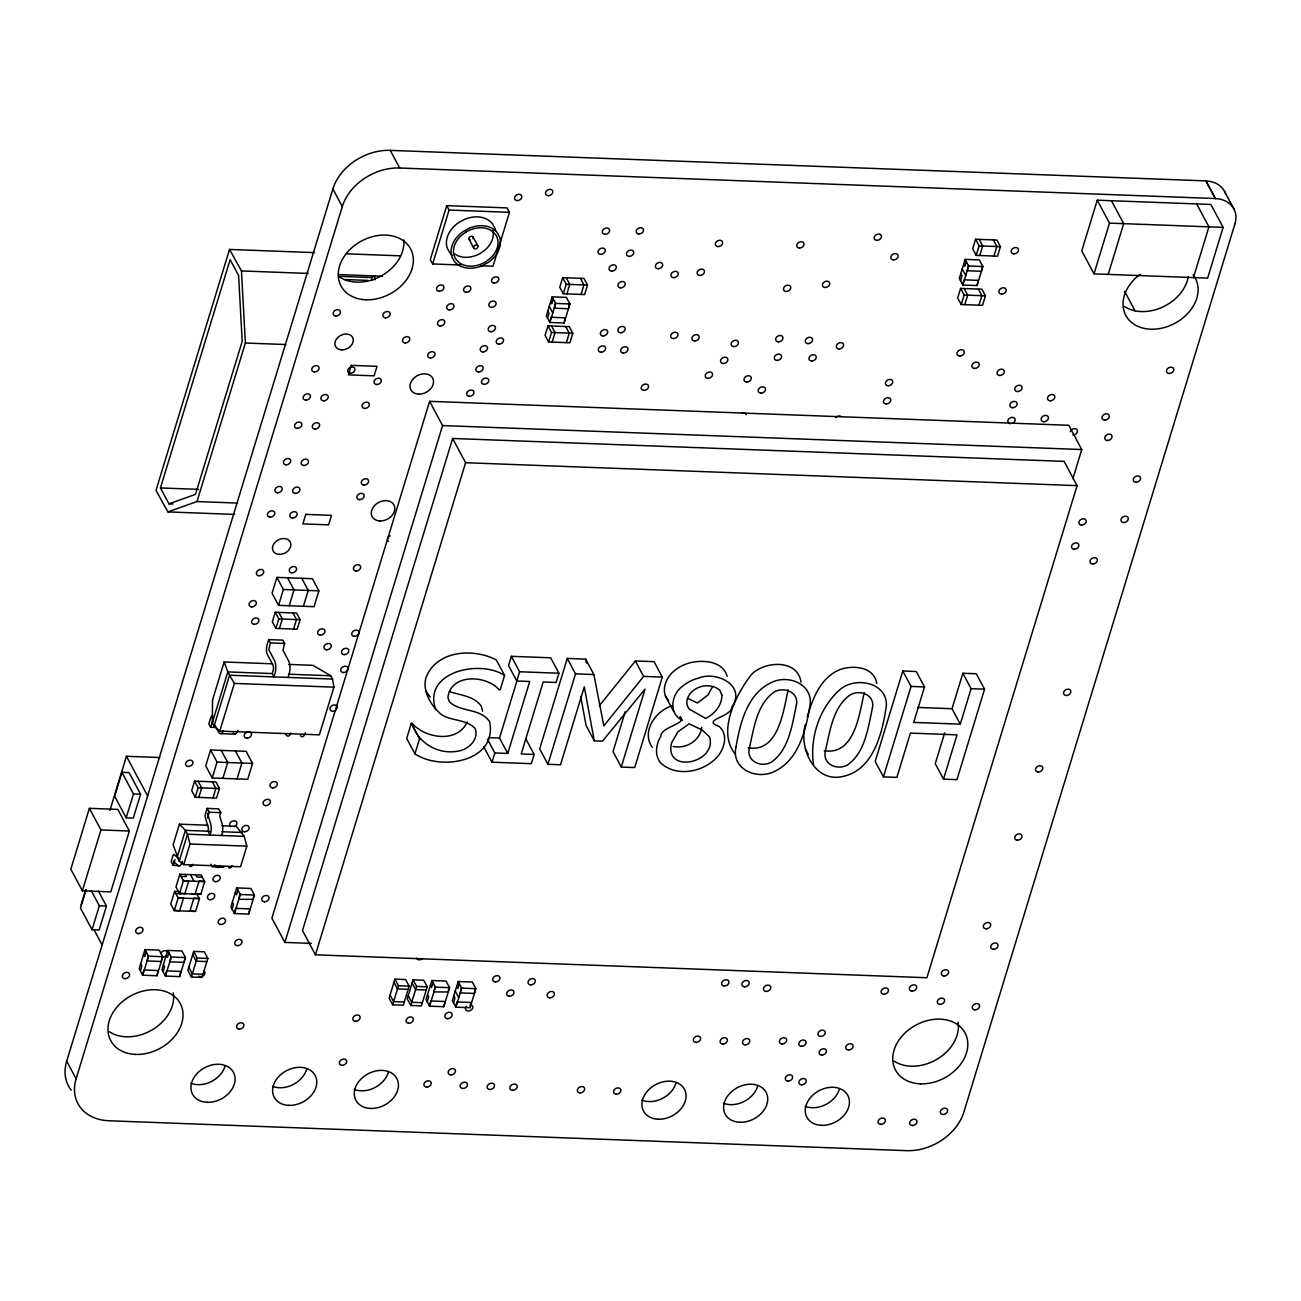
<?xml version="1.0" encoding="UTF-8"?>
<svg xmlns="http://www.w3.org/2000/svg" width="1301" height="1301" viewBox="0 0 1301 1301"><rect width="100%" height="100%" fill="white"/><g stroke="black" fill="none" stroke-linecap="round" stroke-linejoin="round"><path stroke-width="1.5" d="M288.708 664.404L312.923 665.315L330.779 675.772L332.552 679.089L333.918 687.156L319.363 734.854L219.788 731.113L214.096 725.958L212.323 722.657L212.535 700.036L224.146 661.981L272.56 663.803M788.13 689.709C783.446 710.59 778.649 752.921 748.221 747.815M864.189 692.555C859.506 713.452 854.708 755.767 824.265 750.661M805.368 724.446C798.538 747.62 814.345 782.942 842.495 776.534C872.109 770.664 881.509 736.122 885.656 710.346C891.64 684.521 858.774 675.528 841.389 688.424C820.037 706.004 809.417 737.391 813.548 764.419M701.776 727.243C700.28 740.627 685.887 749.213 673.137 746.465M807.319 717.014C812.556 698.588 820.671 677.431 839.812 669.657C852.822 664.844 874.191 666.616 876.728 683.383M314.549 252.622L229.529 249.434L155.99 490.412L167.927 511.911L234.7 514.415M160.446 487.94L230.114 259.647L238.62 275.552L242.181 341.382L195.475 494.38L168.951 503.845L160.446 487.94L198.581 489.355M89.395 808.328L70.823 869.198L82.37 890.811L110.78 891.884L129.352 831.014L117.806 809.401L89.395 808.328L100.941 829.94L82.37 890.811M167.927 511.911L196.988 501.552L245.369 343.025L241.466 270.933L229.529 249.434M80.955 905.301L85.687 889.819M109.902 810.474L126.441 756.288L159.795 757.54M86.11 889.705L80.499 908.098L92.046 929.711L99.152 929.971L106.438 906.065L98.453 891.104M121.936 772.322L114.634 796.228L126.181 817.841L133.287 818.118L140.589 794.212L129.043 772.583L121.936 772.322L133.483 793.935L126.181 817.841M92.046 929.711L99.348 905.805L91.346 890.843M71.213 1090.14A49.08 37.436 -28.1 0 1 66.693 1061.161L332.893 188.905M1235.007 223.642L963.878 1112.079A49.08 37.436 -28.1 0 1 906.488 1150.653L108.926 1120.763A49.08 37.436 -28.1 0 1 76.108 1078.805L342.293 206.599A49.08 37.436 -28.1 0 1 399.667 168.008L1215.362 198.533L1205.946 180.888L390.251 150.379A49.08 37.436 -28.1 0 0 332.877 188.954L342.293 206.599M207.835 825.224L179.424 824.167L173.131 844.772L179.229 861.181L183.717 864.612L240.539 866.742L246.832 846.138L244.263 836.348L236.229 826.298L222.032 825.761M215.917 727.454L210.599 727.259L212.73 721.372M194.597 781.137L191.702 790.65L195.231 797.269L216.535 798.066L219.446 788.552L215.917 781.95L194.597 781.137L198.142 787.755L195.231 797.269M212.323 722.657L227.805 671.918L224.146 661.981M144.996 949.584L139.191 968.595L142.72 975.213L156.933 975.75L162.739 956.723L159.21 950.104L144.996 949.584L148.525 956.186L142.72 975.213M214.096 725.958L229.578 675.219L227.805 671.918L272.202 673.576L273.958 676.894L275.227 672.633A9.676 3.805 -87.9 0 0 274.771 661.054L268.722 649.524L270.445 642.922L268.689 639.604L282.886 640.141L284.659 643.442L282.951 650.158L288.968 661.591A9.676 3.805 -87.9 0 1 289.424 673.17L288.171 677.414M140.378 970.806L141.825 966.058L140.638 963.846M146.184 951.779L144.72 956.544L143.549 954.332M179.001 865.588L173.228 865.36L174.984 859.603M177.164 857.31L185.392 830.363L179.424 824.167M210.583 749.994L205.737 765.85L212.209 777.965L247.727 779.299L252.557 763.443L246.084 751.327L210.583 749.994L217.056 762.126L212.209 777.965M142.492 974.774L143.939 970.026L158.153 970.546L156.933 975.75M148.298 955.747L147.078 960.951L161.291 961.472L162.495 956.284M179.229 861.181L187.458 834.217L185.392 830.363L209.737 831.274M198.793 797.399L201.688 787.886L198.159 781.283M219.788 731.113L234.343 683.415L229.578 675.219L332.552 679.089M182.335 861.295L181.733 863.181A8.587 3.383 -87.9 0 1 178.302 865.881L173.163 861.034M178.172 891.494L174.627 891.364L170.756 904.032L174.285 910.651L195.589 911.448L199.46 898.763L197.101 894.356L191.784 894.161M179.847 874.239L175.977 886.924L179.505 893.527L200.809 894.324L204.68 881.655L201.151 875.036L179.847 874.239L183.376 880.842L179.505 893.527M183.717 864.612L190.011 844.007L187.458 834.217L244.263 836.348M174.285 910.651L178.156 897.966L174.627 891.364M276.902 577.384L272.072 593.24L278.544 605.355L314.045 606.689L318.891 590.833L312.419 578.701L276.902 577.384L283.374 589.499L278.544 605.355M221.625 835.502L222.211 833.567A8.587 3.383 -87.9 0 0 222.308 824.639L219.723 816.003L220.731 812.686L218.666 808.832L207.135 808.393L205.33 814.312A2.651 1.041 -87.9 0 0 205.282 817.532L208.485 828.184L208.03 831.209L210.095 835.079L210.664 833.128A8.587 3.383 -87.9 0 0 210.778 824.216L207.493 813.288M212.99 797.936L215.885 788.422L212.356 781.803M207.428 818.02L209.185 812.263L207.135 808.393M167.731 950.429L161.926 969.456L165.455 976.059L179.652 976.596L185.458 957.569L181.929 950.966L167.731 950.429L171.26 957.048L165.455 976.059M163.097 971.652L164.544 966.903L163.373 964.692M168.902 952.641L167.455 957.39L166.268 955.178M222.861 778.372L227.708 762.516L221.235 750.401M275.227 612.267L272.332 621.78L275.861 628.399L297.165 629.196L300.076 619.683L296.547 613.064L275.227 612.267L278.772 618.886L275.861 628.399M165.211 975.62L166.674 970.871L180.872 971.408L179.652 976.596M171.016 956.609L169.813 961.797L184.01 962.333L185.23 957.129M268.689 639.604L266.998 645.15A6.765 2.651 -87.9 0 0 267.356 654.566L272.95 665.039A3.87 1.512 -87.9 0 1 273.161 670.405L272.202 673.576M279.406 628.529L282.317 619.016L278.788 612.397M289.196 605.762L294.026 589.906L287.554 577.774M237.075 778.909L241.905 763.053L235.432 750.921M193.654 951.405L187.848 970.432L191.377 977.035L202.029 977.441L207.835 958.414L204.306 951.795L193.654 951.405L197.183 958.008L191.377 977.035M293.619 629.066L296.514 619.552L292.985 612.934M303.393 606.282L308.239 590.443L301.767 578.311M236.733 887.916L230.928 906.943L234.456 913.546L248.654 914.083L254.459 895.055L250.93 888.453L236.733 887.916L240.262 894.535L234.456 913.546M232.098 909.139L233.546 904.39L232.375 902.178M237.904 890.112L236.457 894.877L235.27 892.665M480.931 265.762L493.014 266.217L509.455 212.307L507.097 207.9L446.731 205.639L430.289 259.549L432.648 263.957L460.814 265.014M234.213 913.107L235.676 908.358L249.873 908.895L248.654 914.083M240.018 894.08L238.815 899.284L252.784 899.381M432.648 263.957L449.089 210.046L446.731 205.639M253.256 897.788L254.232 894.616M1072.87 478.687L1081.765 449.544L1068.804 425.281L429.623 401.326L271.893 918.148L284.854 942.412L311.232 943.404M284.854 942.412L442.568 425.573L429.623 401.326M452.65 438.47L302.483 930.557L315.427 954.804L926.897 977.734L1077.082 485.647L1064.12 461.383L452.65 438.47L465.595 462.717L315.427 954.804M411.295 723.356L406.709 738.415L414.938 753.848C440.665 771.265 497.893 761.67 489.566 721.681C480.459 707.842 460.245 712.541 449.252 701.629L447.918 697.531C450.683 673.544 486.102 674.666 499.161 689.79L500.186 689.839L504.577 675.43L496.348 659.997C473.466 647.817 436.404 650.289 426.012 677.642C421.979 691.4 431.46 706.345 441.706 714.851C452.114 721.096 466.62 719.388 475.174 728.527C479.158 739.277 468.588 749.555 458.391 751.051C438.551 755.1 417.686 743.294 412.254 723.389L411.295 723.356L419.54 738.789L414.938 753.848M552.161 296.823L546.355 315.85L549.884 322.453L564.097 322.99L569.903 303.962L566.358 297.36L552.161 296.823L555.69 303.442L549.884 322.453M547.526 318.046L548.989 313.297L547.802 311.085M553.332 299.019L551.884 303.784L550.713 301.572M547.965 325.852L545.07 335.365L548.599 341.968L569.903 342.765L572.814 333.267L569.285 326.649L547.965 325.852L551.51 332.454L548.599 341.968M562.683 277.65L559.772 287.163L563.317 293.782L584.621 294.579L587.515 285.065L583.986 278.447L562.683 277.65L566.211 284.269L563.317 293.782M549.656 322.014L551.104 317.265L565.301 317.802L564.097 322.99M555.462 302.987L554.242 308.191L568.439 308.727L569.659 303.523M552.144 342.114L555.055 332.601L551.526 325.982M566.862 293.912L569.757 284.399L566.228 277.78M566.358 342.635L569.253 333.121L565.724 326.518M581.059 294.449L583.97 284.935L580.441 278.316M394.935 979.149L389.129 998.176L392.658 1004.795L403.31 1005.185L409.116 986.158L405.587 979.555L394.935 979.149L398.464 985.768L392.658 1004.795M483.761 746.774L492.006 762.207L531.328 763.671L534.142 754.45L521.213 753.962L543.184 681.984L556.112 682.472L558.926 673.235L550.681 657.802L511.358 656.322L508.545 665.559L516.79 680.992L529.718 681.48L507.748 753.458L494.819 752.97L487.501 739.261M413.051 979.832L407.246 998.859L410.774 1005.462L421.426 1005.868L427.232 986.841L423.703 980.222L413.051 979.832L416.58 986.434L410.774 1005.462M492.006 762.207L494.819 752.97M516.79 680.992L519.603 671.755L511.358 656.322M507.748 753.458L499.503 738.025L517.424 679.301M431.867 980.531L426.061 999.558L429.59 1006.177L443.787 1006.698L449.593 987.687L446.064 981.068L431.867 980.531L435.396 987.15L429.59 1006.177M427.232 1001.77L428.68 997.005L427.509 994.81M433.038 982.743L431.59 987.492L430.42 985.296M429.363 1005.738L430.81 1000.973L445.007 1001.51L443.787 1006.698M435.168 986.711L433.949 991.899L447.918 991.996M448.39 990.403L449.365 987.231M458.147 981.523L452.341 1000.55L455.87 1007.153L470.068 1007.69L475.873 988.662L472.344 982.044L458.147 981.523L461.676 988.126L455.87 1007.153M453.512 1002.746L454.96 997.997L453.789 995.785M459.318 983.719L457.871 988.484L456.684 986.272M455.626 1006.714L457.09 1001.965L471.287 1002.486L470.068 1007.69M461.432 987.687L460.229 992.891L474.426 993.427L475.158 989.817M662.323 677.105L643.621 676.406L603.827 725.844L593.89 674.552L585.645 659.119L567.285 658.42L539.687 748.872L547.916 764.305L560.503 764.777L584.295 686.847L594.297 740.854L602.461 741.163L645.036 689.123L621.26 767.053L634.725 767.557L662.323 677.105L654.078 661.672L635.376 660.973L599.322 705.776M547.916 764.305L575.514 673.853L567.285 658.42M625.196 711.696L613.015 751.62L621.26 767.053M682.017 720.12C668.047 713.224 671.511 694.311 682.391 686.31A31.663 24.15 -28.1 0 1 698.621 678.097C716.591 670.552 746.611 685.773 731.861 707.028C731.666 717.16 700.442 719.729 719.16 726.511C728.267 734.219 724.641 747.815 718.103 755.962C704.703 772.062 676.52 777.949 660.485 762.744C654.289 755.052 656.094 744.058 660.892 736.155C661.233 726.446 687.448 724.104 680.195 716.688M965.131 259.387L959.325 278.414L962.854 285.017L977.067 285.553L982.873 266.526L979.344 259.924L965.131 259.387L968.66 266.006L962.854 285.017M960.512 280.609L961.959 275.861L960.772 273.649M966.318 261.582L964.854 266.347L963.683 264.136M960.593 288.399L957.682 297.913L961.211 304.532L982.531 305.328L985.426 295.815L981.897 289.196L960.593 288.399L964.122 295.018L961.211 304.532M975.587 239.254L972.693 248.767L976.222 255.386L997.525 256.183L1000.42 246.67L996.891 240.051L975.587 239.254L979.116 245.873L976.222 255.386M962.626 284.577L964.074 279.829L978.287 280.365L977.067 285.553M968.432 265.55L967.212 270.754L981.426 271.291L982.629 266.087M964.773 304.662L967.668 295.148L964.139 288.529M979.767 255.516L982.678 246.003L979.133 239.384M978.97 305.198L981.881 295.685L978.352 289.066M993.964 256.037L996.875 246.539L993.346 239.921M902.796 670.991L875.199 761.443L883.428 776.876L896.909 777.38L910.407 733.097L957.016 734.854L943.501 779.12L956.967 779.641L984.564 689.188L976.335 673.755L962.854 673.251L952.039 708.72L960.268 724.153L913.676 722.413L924.507 686.944L916.262 671.511L902.796 670.991L911.042 686.424L883.428 776.876M1097.247 200.191L1081.765 250.93L1094.011 273.861L1207.637 278.121L1223.119 227.382L1210.873 204.452L1097.247 200.191L1109.493 223.121L1094.011 273.861M944.656 732.886L935.256 763.687L943.501 779.12M960.268 724.153L971.099 688.684L962.854 673.251M1108.208 274.381L1123.69 223.658L1111.444 200.728M1193.44 277.585L1208.922 226.846L1196.676 203.915M237.937 730.219L237.644 731.048A9.676 3.805 -87.9 0 1 233.025 733.13M305.41 732.739L305.117 733.585A9.676 3.805 -87.9 0 1 300.482 735.667M712.395 686.944L707.988 694.945L697.417 702.995L687.644 698.295M467.238 722.006C457.659 743.294 425.443 738.724 412.254 723.389M1225.607 193.914A29.451 22.459 -28.1 0 0 1205.864 180.953L1215.362 198.533M339.496 276.365L371.614 277.568L374.639 275.926L374.851 279.926M671.934 705.841C655.785 710.769 640.986 731.601 652.24 747.311M179.457 859.327L174.204 854.627A2.651 1.041 -87.9 0 0 172.968 855.603L171.163 861.506L173.228 865.36M1109.493 223.121L1223.119 227.382M449.089 210.046L509.455 212.307M979.116 245.873L1000.42 246.67M968.66 266.006L982.873 266.526M346.928 253.825L399.553 255.809M964.122 295.018L985.426 295.815M241.466 270.933L308.239 273.438M338.504 274.576L382.413 276.219M566.211 284.269L587.515 285.065M345.692 279.569L367.76 280.382M555.69 303.442L569.903 303.962M551.51 332.454L572.814 333.267M245.369 343.025L285.846 344.537M442.568 425.573L1081.765 449.544M465.595 462.717L1077.082 485.647M196.988 501.552L237.465 503.08M168.951 503.845L172.984 503.991M283.374 589.499L318.891 590.833M278.772 618.886L300.076 619.683M270.445 642.922L284.659 643.442M519.603 671.755L558.926 673.235M575.514 673.853L593.89 674.552M911.042 686.424L924.507 686.944M971.099 688.684L984.564 689.188M288.383 674.194L330.779 675.772M917.595 707.435L952.039 708.72M234.343 683.415L333.918 687.156M488.428 737.602L499.503 738.025M419.54 738.789L420.499 738.822M220.698 733.666L234.912 734.203M217.056 762.126L252.557 763.443M198.142 787.755L219.446 788.552M133.483 793.935L140.589 794.212M209.185 812.263L220.731 812.686M221.918 831.729L242.214 832.494M100.941 829.94L129.352 831.014M190.011 844.007L246.832 846.138M223.837 867.263L212.291 866.824L210.908 864.254M181.018 876.435L186.352 876.646L185.165 874.435M202.322 877.232L197.004 877.037L195.817 874.841M183.148 880.403L188.71 881.053L184.84 893.738L179.278 893.088M204.452 881.2L199.118 881.005L195.248 893.689L200.809 894.324M183.376 880.842L204.68 881.655M240.262 894.535L254.459 895.055M175.798 893.559L181.115 893.754M177.912 897.527L183.474 898.178L179.603 910.846L174.041 910.212M199.216 898.324L193.898 898.129L190.027 910.814L193.573 910.944M178.156 897.966L199.46 898.763M99.348 905.805L106.438 906.065M148.525 956.186L162.739 956.723M171.26 957.048L185.458 957.569M197.183 958.008L207.835 958.414M206.859 961.585L196.207 961.179L192.678 954.576M202.989 974.27L192.337 973.864L188.808 967.261M398.464 985.768L409.116 986.158M416.58 986.434L427.232 986.841M435.396 987.15L449.593 987.687M461.676 988.126L475.873 988.662M408.156 989.329L397.504 988.939L393.959 982.32M426.256 990.012L415.604 989.606L412.075 983.003M404.286 1002.014L393.634 1001.624L390.089 995.005M422.386 1002.697L411.734 1002.29L408.205 995.688M449.349 691.547C460.326 695.336 474.149 695.889 481.337 706.248L482.573 711.192M504.577 675.43C479.955 659.07 421.963 671.901 435.851 709.663M228.634 867.572L228.911 867.783A8.587 3.383 -87.9 0 0 232.066 865.75M189.572 866.108L189.848 866.32A8.587 3.383 -87.9 0 0 193.003 864.287M735.146 753.946C716.9 731.601 736.008 694.653 751.084 674.926C764.029 660.843 797.789 658.745 801.026 682.212M214.567 864.726L217.365 867.344A8.587 3.383 -87.9 0 0 220.211 865.913M430.208 697.108L425.834 690.88M727.178 676.325C722.966 661.022 703.353 659.737 690.392 662.664A31.663 24.15 -28.1 0 0 674.146 670.877C665.868 677.626 660.046 691.563 668.503 700.377M285.944 734.577L286.285 735.13A9.676 3.805 -87.9 0 0 290.904 733.048M805.303 748.986L808.214 754.238M1224.436 191.198L1233.868 208.843M1124.666 291.375L1135.171 311.037M962.236 268.9L965.765 275.519M549.266 306.337L552.795 312.956M472.962 236.847L477.89 246.068A2.326 1.773 -28.1 0 1 475.174 248.849A2.326 1.773 -28.1 0 1 474.198 245.938A2.326 1.773 -28.1 0 1 477.89 246.068M468.913 239.01L473.84 248.231M390.267 150.314L399.667 168.008M680.081 717.046L681.903 720.478M665.283 695.759L673.528 711.192M635.376 660.973L643.621 676.406M594.297 740.854L586.052 725.421L580.701 696.49M525.897 739.017L534.142 754.45M455.236 991.037L458.765 997.639M214.746 725.064L218.812 732.609A9.676 3.805 -87.9 0 0 223.43 730.528M210.599 727.259L208.827 723.958L210.518 718.396A6.765 2.651 -87.9 0 1 212.665 715.517M190.499 874.63L194.028 881.249M126.441 756.288L147.631 795.968M93.851 929.467L102.145 944.998M66.693 1061.161L76.108 1078.805M585.645 659.119L586.409 663.055M371.614 277.568L371.777 280.544M173.244 992.809A39.42 30.053 -28.1 0 1 152.835 1029.481A39.42 30.053 -28.1 0 1 109.43 1031.758M958.024 1022.212A39.42 30.053 -28.1 0 1 937.614 1058.884A39.42 30.053 -28.1 0 1 894.21 1061.177M1188.268 276.885A39.42 30.053 -28.1 0 1 1162.769 307.003A39.42 30.053 -28.1 0 1 1124.503 306.548M403.782 239.969A39.42 30.053 -28.1 0 1 382.136 275.438A39.42 30.053 -28.1 0 1 339.724 277.129M675.886 1083.359A23.19 17.677 -28.1 0 1 641.816 1100.142M757.572 1086.416A23.19 17.677 -28.1 0 1 723.486 1103.215M839.243 1089.474A23.19 17.677 -28.1 0 1 805.156 1106.273M224.91 1066.446A23.19 17.677 -28.1 0 1 190.824 1083.245M306.581 1069.52A23.19 17.677 -28.1 0 1 272.494 1086.302M388.251 1072.577A23.19 17.677 -28.1 0 1 354.181 1089.376M1215.28 198.581A29.451 22.459 -28.1 0 1 1234.958 223.756M1193.163 274.95A39.42 30.053 -28.1 0 1 1179.796 320.29A39.42 30.053 -28.1 0 1 1128.666 319.607A39.42 30.053 -28.1 0 1 1140.229 274.235M422.695 958.382A3.87 2.944 -28.1 0 1 416.548 958.154M470.1 1004.73A3.87 2.944 -28.1 0 1 472.458 1008.584A3.87 2.944 -28.1 0 1 466.994 1010.844A3.87 2.944 -28.1 0 1 466.539 1006.21M1070.219 431.688A3.87 2.944 -28.1 0 1 1074.74 428.647A3.87 2.944 -28.1 0 1 1077.326 431.965A3.87 2.944 -28.1 0 1 1072.805 434.989M741.781 413.393A3.87 2.944 -28.1 0 1 746.286 414.743M835.844 417.458A3.87 2.944 -28.1 0 1 841.048 416.483M230.651 826.639A3.87 2.944 -28.1 0 1 231.155 821.825A3.87 2.944 -28.1 0 1 236.603 822.021A3.87 2.944 -28.1 0 1 234.196 826.769M203.883 970.806A3.87 2.944 -28.1 0 1 203.867 975.197A3.87 2.944 -28.1 0 1 198.663 976.173M336.211 709.809A3.87 2.944 -28.1 0 1 330.275 710.037A3.87 2.944 -28.1 0 1 333.316 705.077A3.87 2.944 -28.1 0 1 337.17 708.232M388.462 541.362A3.87 2.944 -28.1 0 1 390.137 535.866M1010.535 423.687A3.87 2.944 -28.1 0 1 1008.486 419.296A3.87 2.944 -28.1 0 1 1014.52 418.174A3.87 2.944 -28.1 0 1 1012.438 423.329M166.772 955.519A3.87 2.944 -28.1 0 1 161.568 956.495M160.625 953.698A3.87 2.944 -28.1 0 1 164.186 950.722A3.87 2.944 -28.1 0 1 167.731 952.348M492.884 230.244A23.385 17.824 -28.1 0 1 485.793 249.337L480.963 252.996A23.385 17.824 -28.1 0 1 454.358 253.711M470.474 240.034A2.326 1.773 -28.1 0 1 468.978 237.888A2.326 1.773 -28.1 0 1 471.987 236.278A2.326 1.773 -28.1 0 1 472.962 238.701M495.583 231.35A25.89 19.743 -28.1 0 0 494.787 227.935L492.233 223.463A25.89 19.743 -28.1 0 0 464.343 219.462L458.424 222.747A25.89 19.743 -28.1 0 0 447.316 248.312L449.87 252.801A25.89 19.743 -28.1 0 0 452.39 255.256M736.09 746.709C730.772 768.81 756.092 780.063 773.753 771.786C798.05 760.857 805.612 731.52 809.596 707.5C814.93 685.399 789.756 673.934 771.997 682.244C747.603 693.157 740.139 722.64 736.09 746.709M721.892 695.027C722.071 705.37 714.525 714.021 705.662 718.428L689.693 709.37A15.791 12.051 -28.1 0 1 687.481 698.637C691.709 686.017 710.135 681.61 719.876 690.327L721.892 695.027M671.592 742.757C663.754 774.469 717.144 763.362 709.663 737.065L702.247 730.024L689.14 723.828L678 731.731L671.592 742.757M796.375 705.142C792.065 724.82 789.203 749.392 771.574 762.028C761.459 767.997 746.221 761.475 749.278 748.351C753.881 728.902 756.564 704.443 774.16 692.018C783.983 686.245 799.204 692.181 796.375 705.142M872.418 707.988C868.109 727.682 865.246 752.254 847.634 764.874C837.502 770.842 822.281 764.337 825.322 751.197C829.94 731.747 832.624 707.305 850.22 694.88C860.042 689.091 875.248 695.027 872.418 707.988M305.784 514.383L302.873 523.896L328.616 524.856L331.527 515.342L305.784 514.383M351.254 365.353L348.359 374.867L374.103 375.826L376.997 366.329L351.254 365.353M465.839 232.082L461.026 235.741A23.385 17.824 -28.1 0 0 455.822 259.11L459.058 262.542A23.385 17.824 -28.1 0 0 485.68 261.81L490.493 258.167A23.385 17.824 -28.1 0 0 495.697 234.798L492.461 231.367A23.385 17.824 -28.1 0 0 465.839 232.082M469.043 228.293L463.14 231.562A25.89 19.743 -28.1 0 0 452.032 257.143L454.569 261.615A25.89 19.743 -28.1 0 0 482.476 265.615L488.379 262.347A25.89 19.743 -28.1 0 0 499.486 236.766L496.949 232.277A25.89 19.743 -28.1 0 0 469.043 228.293M135.629 1054.412A39.42 30.053 -28.1 0 0 181.798 1007.072A39.42 30.053 -28.1 0 0 119.074 1004.73A39.42 30.053 -28.1 0 0 135.629 1054.412M920.409 1083.831A39.42 30.053 -28.1 0 0 966.578 1036.49A39.42 30.053 -28.1 0 0 903.853 1034.149A39.42 30.053 -28.1 0 0 920.409 1083.831M365.923 299.783A39.42 30.053 -28.1 0 0 412.108 252.443A39.42 30.053 -28.1 0 0 349.367 250.101A39.42 30.053 -28.1 0 0 365.923 299.783M379.957 520.953A12.359 9.432 -28.1 0 0 394.447 506.105A12.359 9.432 -28.1 0 0 374.769 505.357A12.359 9.432 -28.1 0 0 379.957 520.953M418.662 394.122A12.359 9.432 -28.1 0 0 433.152 379.274A12.359 9.432 -28.1 0 0 413.474 378.526A12.359 9.432 -28.1 0 0 418.662 394.122M825.094 287.488A3.87 2.944 -28.1 0 0 829.631 282.854A3.87 2.944 -28.1 0 0 823.484 282.61A3.87 2.944 -28.1 0 0 825.094 287.488M220.894 924.523A3.87 2.944 -28.1 0 0 225.415 919.872A3.87 2.944 -28.1 0 0 219.267 919.644A3.87 2.944 -28.1 0 0 220.894 924.523M239.254 1029.107A3.87 2.944 -28.1 0 0 243.775 1024.472A3.87 2.944 -28.1 0 0 237.628 1024.245A3.87 2.944 -28.1 0 0 239.254 1029.107M320.339 635.132A3.87 2.944 -28.1 0 0 324.86 630.481A3.87 2.944 -28.1 0 0 318.712 630.253A3.87 2.944 -28.1 0 0 320.339 635.132M1081.586 525.116A3.87 2.944 -28.1 0 0 1086.107 520.481A3.87 2.944 -28.1 0 0 1079.96 520.254A3.87 2.944 -28.1 0 0 1081.586 525.116M893.494 259.907A3.87 2.944 -28.1 0 0 898.032 255.272A3.87 2.944 -28.1 0 0 891.884 255.029A3.87 2.944 -28.1 0 0 893.494 259.907M717.973 246.588A3.87 2.944 -28.1 0 0 722.51 241.953A3.87 2.944 -28.1 0 0 716.363 241.726A3.87 2.944 -28.1 0 0 717.973 246.588M821.777 1055.127A3.87 2.944 -28.1 0 0 826.314 1050.476A3.87 2.944 -28.1 0 0 820.167 1050.249A3.87 2.944 -28.1 0 0 821.777 1055.127M1043.809 421.719A3.87 2.944 -28.1 0 0 1048.346 417.084A3.87 2.944 -28.1 0 0 1042.199 416.857A3.87 2.944 -28.1 0 0 1043.809 421.719M848.48 1050.021A3.87 2.944 -28.1 0 0 853.001 1045.386A3.87 2.944 -28.1 0 0 846.853 1045.158A3.87 2.944 -28.1 0 0 848.48 1050.021M999.737 375.485A3.87 2.944 -28.1 0 0 1004.258 370.85A3.87 2.944 -28.1 0 0 998.111 370.622A3.87 2.944 -28.1 0 0 999.737 375.485M530.743 984.873A3.87 2.944 -28.1 0 0 535.264 980.238A3.87 2.944 -28.1 0 0 529.117 980.011A3.87 2.944 -28.1 0 0 530.743 984.873M974.595 368.459A3.87 2.944 -28.1 0 0 979.116 363.808A3.87 2.944 -28.1 0 0 972.969 363.581A3.87 2.944 -28.1 0 0 974.595 368.459M489.843 1089.506A3.87 2.944 -28.1 0 0 494.364 1084.855A3.87 2.944 -28.1 0 0 488.217 1084.627A3.87 2.944 -28.1 0 0 489.843 1089.506M959.699 356.035A3.87 2.944 -28.1 0 0 964.236 351.4A3.87 2.944 -28.1 0 0 958.073 351.156A3.87 2.944 -28.1 0 0 959.699 356.035M1050.2 400.789A3.87 2.944 -28.1 0 0 1054.721 396.154A3.87 2.944 -28.1 0 0 1048.573 395.927A3.87 2.944 -28.1 0 0 1050.2 400.789M254.313 624.317A3.87 2.944 -28.1 0 0 258.85 619.683A3.87 2.944 -28.1 0 0 252.687 619.439A3.87 2.944 -28.1 0 0 254.313 624.317M600.672 254.378A3.87 2.944 -28.1 0 0 605.193 249.743A3.87 2.944 -28.1 0 0 599.045 249.516A3.87 2.944 -28.1 0 0 600.672 254.378M364.735 408.449A3.87 2.944 -28.1 0 0 369.256 403.814A3.87 2.944 -28.1 0 0 363.109 403.586A3.87 2.944 -28.1 0 0 364.735 408.449M638.856 234.001A3.87 2.944 -28.1 0 0 643.377 229.366A3.87 2.944 -28.1 0 0 637.23 229.139A3.87 2.944 -28.1 0 0 638.856 234.001M450.845 1074.886A3.87 2.944 -28.1 0 0 455.366 1070.251A3.87 2.944 -28.1 0 0 449.219 1070.024A3.87 2.944 -28.1 0 0 450.845 1074.886M495.356 981.946A3.87 2.944 -28.1 0 0 499.893 977.311A3.87 2.944 -28.1 0 0 493.746 977.084A3.87 2.944 -28.1 0 0 495.356 981.946M512.561 1090.352A3.87 2.944 -28.1 0 0 517.099 1085.717A3.87 2.944 -28.1 0 0 510.935 1085.473A3.87 2.944 -28.1 0 0 512.561 1090.352M888.144 385.746A3.87 2.944 -28.1 0 0 892.665 381.095A3.87 2.944 -28.1 0 0 886.518 380.868A3.87 2.944 -28.1 0 0 888.144 385.746M265.794 805.628A3.87 2.944 -28.1 0 0 270.315 800.977A3.87 2.944 -28.1 0 0 264.168 800.749A3.87 2.944 -28.1 0 0 265.794 805.628M886.176 403.944A3.87 2.944 -28.1 0 0 890.697 399.309A3.87 2.944 -28.1 0 0 884.55 399.082A3.87 2.944 -28.1 0 0 886.176 403.944M272.625 787.918A3.87 2.944 -28.1 0 0 277.162 783.283A3.87 2.944 -28.1 0 0 271.015 783.039A3.87 2.944 -28.1 0 0 272.625 787.918M807.97 343.61A3.87 2.944 -28.1 0 0 812.507 338.976A3.87 2.944 -28.1 0 0 806.344 338.732A3.87 2.944 -28.1 0 0 807.97 343.61M251.727 606.9A3.87 2.944 -28.1 0 0 256.264 602.265A3.87 2.944 -28.1 0 0 250.101 602.021A3.87 2.944 -28.1 0 0 251.727 606.9M604.998 234.343A3.87 2.944 -28.1 0 0 609.519 229.708A3.87 2.944 -28.1 0 0 603.371 229.464A3.87 2.944 -28.1 0 0 604.998 234.343M799.432 248.036A3.87 2.944 -28.1 0 0 803.953 243.401A3.87 2.944 -28.1 0 0 797.806 243.173A3.87 2.944 -28.1 0 0 799.432 248.036M215.641 881.671A3.87 2.944 -28.1 0 0 220.178 877.037A3.87 2.944 -28.1 0 0 214.031 876.793A3.87 2.944 -28.1 0 0 215.641 881.671M549.786 997.786A3.87 2.944 -28.1 0 0 554.324 993.135A3.87 2.944 -28.1 0 0 548.176 992.907A3.87 2.944 -28.1 0 0 549.786 997.786M246.865 738.204A3.87 2.944 -28.1 0 0 251.386 733.569A3.87 2.944 -28.1 0 0 245.239 733.341A3.87 2.944 -28.1 0 0 246.865 738.204M210.128 899.739A3.87 2.944 -28.1 0 0 214.665 895.104A3.87 2.944 -28.1 0 0 208.502 894.877A3.87 2.944 -28.1 0 0 210.128 899.739M447.528 1018.65A3.87 2.944 -28.1 0 0 452.065 1013.999A3.87 2.944 -28.1 0 0 445.901 1013.772A3.87 2.944 -28.1 0 0 447.528 1018.65M801.481 1046.346A3.87 2.944 -28.1 0 0 806.002 1041.694A3.87 2.944 -28.1 0 0 799.855 1041.467A3.87 2.944 -28.1 0 0 801.481 1046.346M912.066 991.151A3.87 2.944 -28.1 0 0 916.587 986.516A3.87 2.944 -28.1 0 0 910.44 986.288A3.87 2.944 -28.1 0 0 912.066 991.151M745.18 1044.866A3.87 2.944 -28.1 0 0 749.701 1040.231A3.87 2.944 -28.1 0 0 743.554 1040.003A3.87 2.944 -28.1 0 0 745.18 1044.866M722.803 1044.036A3.87 2.944 -28.1 0 0 727.324 1039.385A3.87 2.944 -28.1 0 0 721.177 1039.157A3.87 2.944 -28.1 0 0 722.803 1044.036M744.579 986.808A3.87 2.944 -28.1 0 0 749.1 982.157A3.87 2.944 -28.1 0 0 742.952 981.93A3.87 2.944 -28.1 0 0 744.579 986.808M801.579 1084.823A3.87 2.944 -28.1 0 0 806.116 1080.188A3.87 2.944 -28.1 0 0 799.952 1079.96A3.87 2.944 -28.1 0 0 801.579 1084.823M580.035 1092.873A3.87 2.944 -28.1 0 0 584.556 1088.238A3.87 2.944 -28.1 0 0 578.408 1088.01A3.87 2.944 -28.1 0 0 580.035 1092.873M616.251 1094.239A3.87 2.944 -28.1 0 0 620.788 1089.604A3.87 2.944 -28.1 0 0 614.625 1089.36A3.87 2.944 -28.1 0 0 616.251 1094.239M462.847 1088.482A3.87 2.944 -28.1 0 0 467.384 1083.847A3.87 2.944 -28.1 0 0 461.221 1083.619A3.87 2.944 -28.1 0 0 462.847 1088.482M264.461 901.788A3.87 2.944 -28.1 0 0 268.982 897.137A3.87 2.944 -28.1 0 0 262.835 896.909A3.87 2.944 -28.1 0 0 264.461 901.788M124.994 978.645A3.87 2.944 -28.1 0 0 129.515 974.01A3.87 2.944 -28.1 0 0 123.367 973.782A3.87 2.944 -28.1 0 0 124.994 978.645M259.078 575.741A3.87 2.944 -28.1 0 0 263.615 571.106A3.87 2.944 -28.1 0 0 257.452 570.879A3.87 2.944 -28.1 0 0 259.078 575.741M291.944 572.814A3.87 2.944 -28.1 0 0 296.465 568.163A3.87 2.944 -28.1 0 0 290.318 567.935A3.87 2.944 -28.1 0 0 291.944 572.814M449.382 309.963A3.87 2.944 -28.1 0 0 453.903 305.328A3.87 2.944 -28.1 0 0 447.755 305.101A3.87 2.944 -28.1 0 0 449.382 309.963M405.196 342.944A3.87 2.944 -28.1 0 0 409.717 338.309A3.87 2.944 -28.1 0 0 403.57 338.081A3.87 2.944 -28.1 0 0 405.196 342.944M376.705 384.527A3.87 2.944 -28.1 0 0 381.226 379.892A3.87 2.944 -28.1 0 0 375.078 379.664A3.87 2.944 -28.1 0 0 376.705 384.527M188.303 766.484A3.87 2.944 -28.1 0 0 192.841 761.833A3.87 2.944 -28.1 0 0 186.677 761.605A3.87 2.944 -28.1 0 0 188.303 766.484M355.498 1021.285A3.87 2.944 -28.1 0 0 360.019 1016.65A3.87 2.944 -28.1 0 0 353.872 1016.423A3.87 2.944 -28.1 0 0 355.498 1021.285M292.514 517.993A3.87 2.944 -28.1 0 0 297.035 513.358A3.87 2.944 -28.1 0 0 290.887 513.114A3.87 2.944 -28.1 0 0 292.514 517.993M270.136 517.148A3.87 2.944 -28.1 0 0 274.674 512.513A3.87 2.944 -28.1 0 0 268.51 512.285A3.87 2.944 -28.1 0 0 270.136 517.148M426.63 1087.132A3.87 2.944 -28.1 0 0 431.151 1082.497A3.87 2.944 -28.1 0 0 425.004 1082.253A3.87 2.944 -28.1 0 0 426.63 1087.132M1107.411 440.47A3.87 2.944 -28.1 0 0 1111.948 435.819A3.87 2.944 -28.1 0 0 1105.785 435.591A3.87 2.944 -28.1 0 0 1107.411 440.47M1013.886 253.841A3.87 2.944 -28.1 0 0 1018.407 249.19A3.87 2.944 -28.1 0 0 1012.259 248.963A3.87 2.944 -28.1 0 0 1013.886 253.841M1001.591 294.107A3.87 2.944 -28.1 0 0 1006.112 289.456A3.87 2.944 -28.1 0 0 999.965 289.229A3.87 2.944 -28.1 0 0 1001.591 294.107M1104.63 420.158A3.87 2.944 -28.1 0 0 1109.168 415.507A3.87 2.944 -28.1 0 0 1103.004 415.279A3.87 2.944 -28.1 0 0 1104.63 420.158M1169.16 373.501A3.87 2.944 -28.1 0 0 1173.681 368.866A3.87 2.944 -28.1 0 0 1167.534 368.638A3.87 2.944 -28.1 0 0 1169.16 373.501M839.031 348.944A3.87 2.944 -28.1 0 0 843.552 344.31A3.87 2.944 -28.1 0 0 837.405 344.066A3.87 2.944 -28.1 0 0 839.031 348.944M491.469 307.378A3.87 2.944 -28.1 0 0 496.006 302.726A3.87 2.944 -28.1 0 0 489.843 302.499A3.87 2.944 -28.1 0 0 491.469 307.378M620.577 332.731A3.87 2.944 -28.1 0 0 625.098 328.096A3.87 2.944 -28.1 0 0 618.951 327.868A3.87 2.944 -28.1 0 0 620.577 332.731M600.981 352.213A3.87 2.944 -28.1 0 0 605.518 347.562A3.87 2.944 -28.1 0 0 599.354 347.334A3.87 2.944 -28.1 0 0 600.981 352.213M603.079 335.934A3.87 2.944 -28.1 0 0 607.6 331.283A3.87 2.944 -28.1 0 0 601.452 331.056A3.87 2.944 -28.1 0 0 603.079 335.934M494.217 283.098A3.87 2.944 -28.1 0 0 498.738 278.463A3.87 2.944 -28.1 0 0 492.591 278.235A3.87 2.944 -28.1 0 0 494.217 283.098M548.193 195.654A3.87 2.944 -28.1 0 0 552.73 191.019A3.87 2.944 -28.1 0 0 546.566 190.775A3.87 2.944 -28.1 0 0 548.193 195.654M880.744 1124.357A3.87 2.944 -28.1 0 0 885.282 1119.722A3.87 2.944 -28.1 0 0 879.118 1119.478A3.87 2.944 -28.1 0 0 880.744 1124.357M295.343 493.404A3.87 2.944 -28.1 0 0 299.88 488.769A3.87 2.944 -28.1 0 0 293.717 488.525A3.87 2.944 -28.1 0 0 295.343 493.404M303.865 465.498A3.87 2.944 -28.1 0 0 308.386 460.863A3.87 2.944 -28.1 0 0 302.239 460.635A3.87 2.944 -28.1 0 0 303.865 465.498M286.106 464.831A3.87 2.944 -28.1 0 0 290.627 460.196A3.87 2.944 -28.1 0 0 284.48 459.969A3.87 2.944 -28.1 0 0 286.106 464.831M277.585 492.737A3.87 2.944 -28.1 0 0 282.122 488.103A3.87 2.944 -28.1 0 0 275.975 487.875A3.87 2.944 -28.1 0 0 277.585 492.737M314.988 429.037A3.87 2.944 -28.1 0 0 319.509 424.402A3.87 2.944 -28.1 0 0 313.362 424.175A3.87 2.944 -28.1 0 0 314.988 429.037M323.607 400.822A3.87 2.944 -28.1 0 0 328.128 396.171A3.87 2.944 -28.1 0 0 321.981 395.943A3.87 2.944 -28.1 0 0 323.607 400.822M305.849 400.155A3.87 2.944 -28.1 0 0 310.37 395.52A3.87 2.944 -28.1 0 0 304.223 395.276A3.87 2.944 -28.1 0 0 305.849 400.155M297.23 428.371A3.87 2.944 -28.1 0 0 301.767 423.736A3.87 2.944 -28.1 0 0 295.603 423.508A3.87 2.944 -28.1 0 0 297.23 428.371M244.523 831.762A3.87 2.944 -28.1 0 0 249.06 827.127A3.87 2.944 -28.1 0 0 242.897 826.883A3.87 2.944 -28.1 0 0 244.523 831.762M350.327 373.273A3.87 2.944 -28.1 0 0 354.848 368.638A3.87 2.944 -28.1 0 0 348.701 368.411A3.87 2.944 -28.1 0 0 350.327 373.273M314.452 371.94A3.87 2.944 -28.1 0 0 318.989 367.289A3.87 2.944 -28.1 0 0 312.825 367.061A3.87 2.944 -28.1 0 0 314.452 371.94M335.853 315.98A3.87 2.944 -28.1 0 0 340.374 311.329A3.87 2.944 -28.1 0 0 334.227 311.102A3.87 2.944 -28.1 0 0 335.853 315.98M385.568 317.834A3.87 2.944 -28.1 0 0 390.089 313.199A3.87 2.944 -28.1 0 0 383.941 312.972A3.87 2.944 -28.1 0 0 385.568 317.834M466.262 292.318A3.87 2.944 -28.1 0 0 470.783 287.684A3.87 2.944 -28.1 0 0 464.636 287.44A3.87 2.944 -28.1 0 0 466.262 292.318M439.266 291.31A3.87 2.944 -28.1 0 0 443.804 286.659A3.87 2.944 -28.1 0 0 437.64 286.431A3.87 2.944 -28.1 0 0 439.266 291.31M517.245 200.582A3.87 2.944 -28.1 0 0 521.766 195.947A3.87 2.944 -28.1 0 0 515.619 195.719A3.87 2.944 -28.1 0 0 517.245 200.582M430.403 358.003A3.87 2.944 -28.1 0 0 434.941 353.368A3.87 2.944 -28.1 0 0 428.793 353.124A3.87 2.944 -28.1 0 0 430.403 358.003M440.177 325.982A3.87 2.944 -28.1 0 0 444.714 321.331A3.87 2.944 -28.1 0 0 438.567 321.103A3.87 2.944 -28.1 0 0 440.177 325.982M356.051 571.041A3.87 2.944 -28.1 0 0 360.588 566.407A3.87 2.944 -28.1 0 0 354.425 566.179A3.87 2.944 -28.1 0 0 356.051 571.041M342.049 1065.356A3.87 2.944 -28.1 0 0 346.57 1060.722A3.87 2.944 -28.1 0 0 340.423 1060.494A3.87 2.944 -28.1 0 0 342.049 1065.356M787.999 1081.115A3.87 2.944 -28.1 0 0 792.52 1076.464A3.87 2.944 -28.1 0 0 786.373 1076.236A3.87 2.944 -28.1 0 0 787.999 1081.115M912.359 1125.544A3.87 2.944 -28.1 0 0 916.88 1120.893A3.87 2.944 -28.1 0 0 910.733 1120.665A3.87 2.944 -28.1 0 0 912.359 1125.544M943.014 1114.502A3.87 2.944 -28.1 0 0 947.551 1109.867A3.87 2.944 -28.1 0 0 941.387 1109.639A3.87 2.944 -28.1 0 0 943.014 1114.502M974.953 1009.869A3.87 2.944 -28.1 0 0 979.474 1005.234A3.87 2.944 -28.1 0 0 973.327 1005.006A3.87 2.944 -28.1 0 0 974.953 1009.869M939.989 1004.388A3.87 2.944 -28.1 0 0 944.51 999.753A3.87 2.944 -28.1 0 0 938.363 999.526A3.87 2.944 -28.1 0 0 939.989 1004.388M993.427 949.307A3.87 2.944 -28.1 0 0 997.965 944.672A3.87 2.944 -28.1 0 0 991.801 944.445A3.87 2.944 -28.1 0 0 993.427 949.307M943.989 975.994A3.87 2.944 -28.1 0 0 948.51 971.359A3.87 2.944 -28.1 0 0 942.363 971.131A3.87 2.944 -28.1 0 0 943.989 975.994M1012.536 407.717A3.87 2.944 -28.1 0 0 1017.057 403.082A3.87 2.944 -28.1 0 0 1010.91 402.855A3.87 2.944 -28.1 0 0 1012.536 407.717M1017.463 391.552A3.87 2.944 -28.1 0 0 1021.984 386.917A3.87 2.944 -28.1 0 0 1015.837 386.673A3.87 2.944 -28.1 0 0 1017.463 391.552M326.632 649.801A3.87 2.944 -28.1 0 0 331.17 645.15A3.87 2.944 -28.1 0 0 325.006 644.922A3.87 2.944 -28.1 0 0 326.632 649.801M986.028 928.833A3.87 2.944 -28.1 0 0 990.565 924.182A3.87 2.944 -28.1 0 0 984.402 923.954A3.87 2.944 -28.1 0 0 986.028 928.833M1017.382 840.202A3.87 2.944 -28.1 0 0 1021.919 835.567A3.87 2.944 -28.1 0 0 1015.772 835.34A3.87 2.944 -28.1 0 0 1017.382 840.202M1038.198 772.03A3.87 2.944 -28.1 0 0 1042.719 767.395A3.87 2.944 -28.1 0 0 1036.572 767.167A3.87 2.944 -28.1 0 0 1038.198 772.03M1066.218 695.482A3.87 2.944 -28.1 0 0 1070.756 690.831A3.87 2.944 -28.1 0 0 1064.608 690.603A3.87 2.944 -28.1 0 0 1066.218 695.482M1123.674 522.53A3.87 2.944 -28.1 0 0 1128.195 517.896A3.87 2.944 -28.1 0 0 1122.047 517.652A3.87 2.944 -28.1 0 0 1123.674 522.53M1135.968 482.264A3.87 2.944 -28.1 0 0 1140.489 477.613A3.87 2.944 -28.1 0 0 1134.342 477.386A3.87 2.944 -28.1 0 0 1135.968 482.264M724.332 986.044A3.87 2.944 -28.1 0 0 728.869 981.409A3.87 2.944 -28.1 0 0 722.722 981.165A3.87 2.944 -28.1 0 0 724.332 986.044M733.797 346.603A3.87 2.944 -28.1 0 0 738.317 341.968A3.87 2.944 -28.1 0 0 732.17 341.724A3.87 2.944 -28.1 0 0 733.797 346.603M723.242 363.532A3.87 2.944 -28.1 0 0 727.763 358.881A3.87 2.944 -28.1 0 0 721.616 358.653A3.87 2.944 -28.1 0 0 723.242 363.532M673.398 338.569A3.87 2.944 -28.1 0 0 677.919 333.918A3.87 2.944 -28.1 0 0 671.771 333.69A3.87 2.944 -28.1 0 0 673.398 338.569M694.571 340.96A3.87 2.944 -28.1 0 0 699.092 336.325A3.87 2.944 -28.1 0 0 692.945 336.097A3.87 2.944 -28.1 0 0 694.571 340.96M760.89 393.162A3.87 2.944 -28.1 0 0 765.411 388.511A3.87 2.944 -28.1 0 0 759.264 388.283A3.87 2.944 -28.1 0 0 760.89 393.162M746.676 382.039A3.87 2.944 -28.1 0 0 751.214 377.404A3.87 2.944 -28.1 0 0 745.05 377.176A3.87 2.944 -28.1 0 0 746.676 382.039M620.626 287.846A3.87 2.944 -28.1 0 0 625.163 283.195A3.87 2.944 -28.1 0 0 619 282.967A3.87 2.944 -28.1 0 0 620.626 287.846M629.147 256.411A3.87 2.944 -28.1 0 0 633.668 251.776A3.87 2.944 -28.1 0 0 627.521 251.548A3.87 2.944 -28.1 0 0 629.147 256.411M658.078 268.722A3.87 2.944 -28.1 0 0 662.599 264.087A3.87 2.944 -28.1 0 0 656.452 263.843A3.87 2.944 -28.1 0 0 658.078 268.722M811.629 361.06A3.87 2.944 -28.1 0 0 816.15 356.425A3.87 2.944 -28.1 0 0 810.003 356.198A3.87 2.944 -28.1 0 0 811.629 361.06M778.34 341.854A3.87 2.944 -28.1 0 0 782.86 337.219A3.87 2.944 -28.1 0 0 776.713 336.992A3.87 2.944 -28.1 0 0 778.34 341.854M786.178 291.489A3.87 2.944 -28.1 0 0 790.699 286.838A3.87 2.944 -28.1 0 0 784.552 286.61A3.87 2.944 -28.1 0 0 786.178 291.489M354.425 636.4A3.87 2.944 -28.1 0 0 358.946 631.766A3.87 2.944 -28.1 0 0 352.799 631.538A3.87 2.944 -28.1 0 0 354.425 636.4M138.378 933.614A3.87 2.944 -28.1 0 0 142.899 928.979A3.87 2.944 -28.1 0 0 136.751 928.735A3.87 2.944 -28.1 0 0 138.378 933.614M611.714 271.145A3.87 2.944 -28.1 0 0 616.235 266.51A3.87 2.944 -28.1 0 0 610.088 266.282A3.87 2.944 -28.1 0 0 611.714 271.145M344.196 654.631A3.87 2.944 -28.1 0 0 348.733 649.98A3.87 2.944 -28.1 0 0 342.57 649.752A3.87 2.944 -28.1 0 0 344.196 654.631M776.99 360.41A3.87 2.944 -28.1 0 0 781.511 355.775A3.87 2.944 -28.1 0 0 775.363 355.531A3.87 2.944 -28.1 0 0 776.99 360.41M343.399 672.552A3.87 2.944 -28.1 0 0 347.92 667.917A3.87 2.944 -28.1 0 0 341.773 667.673A3.87 2.944 -28.1 0 0 343.399 672.552M707.939 378.347A3.87 2.944 -28.1 0 0 712.476 373.712A3.87 2.944 -28.1 0 0 706.313 373.468A3.87 2.944 -28.1 0 0 707.939 378.347M782.08 1044.004A3.87 2.944 -28.1 0 0 786.601 1039.369A3.87 2.944 -28.1 0 0 780.454 1039.141A3.87 2.944 -28.1 0 0 782.08 1044.004M696.019 1042.394A3.87 2.944 -28.1 0 0 700.54 1037.743A3.87 2.944 -28.1 0 0 694.392 1037.515A3.87 2.944 -28.1 0 0 696.019 1042.394M820.655 1036.474A3.87 2.944 -28.1 0 0 825.176 1031.839A3.87 2.944 -28.1 0 0 819.028 1031.612A3.87 2.944 -28.1 0 0 820.655 1036.474M1074.219 549.217A3.87 2.944 -28.1 0 0 1078.757 544.582A3.87 2.944 -28.1 0 0 1072.593 544.338A3.87 2.944 -28.1 0 0 1074.219 549.217M673.658 277.65A3.87 2.944 -28.1 0 0 678.195 272.999A3.87 2.944 -28.1 0 0 672.048 272.771A3.87 2.944 -28.1 0 0 673.658 277.65M699.84 275.422A3.87 2.944 -28.1 0 0 704.378 270.771A3.87 2.944 -28.1 0 0 698.214 270.543A3.87 2.944 -28.1 0 0 699.84 275.422M509.309 996.257A3.87 2.944 -28.1 0 0 513.846 991.622A3.87 2.944 -28.1 0 0 507.683 991.395A3.87 2.944 -28.1 0 0 509.309 996.257M478.573 371.988A3.87 2.944 -28.1 0 0 483.11 367.354A3.87 2.944 -28.1 0 0 476.947 367.126A3.87 2.944 -28.1 0 0 478.573 371.988M490.867 331.722A3.87 2.944 -28.1 0 0 495.388 327.088A3.87 2.944 -28.1 0 0 489.241 326.86A3.87 2.944 -28.1 0 0 490.867 331.722M482.899 351.953A3.87 2.944 -28.1 0 0 487.42 347.302A3.87 2.944 -28.1 0 0 481.272 347.074A3.87 2.944 -28.1 0 0 482.899 351.953M498.901 344.212A3.87 2.944 -28.1 0 0 503.438 339.577A3.87 2.944 -28.1 0 0 497.291 339.333A3.87 2.944 -28.1 0 0 498.901 344.212M876.841 240.36A3.87 2.944 -28.1 0 0 881.362 235.725A3.87 2.944 -28.1 0 0 875.215 235.497A3.87 2.944 -28.1 0 0 876.841 240.36M237.416 945.664A3.87 2.944 -28.1 0 0 241.953 941.03A3.87 2.944 -28.1 0 0 235.79 940.786A3.87 2.944 -28.1 0 0 237.416 945.664M408.758 1023.285A3.87 2.944 -28.1 0 0 413.295 1018.634A3.87 2.944 -28.1 0 0 407.132 1018.407A3.87 2.944 -28.1 0 0 408.758 1023.285M469.352 396.333A3.87 2.944 -28.1 0 0 473.873 391.699A3.87 2.944 -28.1 0 0 467.726 391.471A3.87 2.944 -28.1 0 0 469.352 396.333M484.135 384.38A3.87 2.944 -28.1 0 0 488.656 379.746A3.87 2.944 -28.1 0 0 482.508 379.518A3.87 2.944 -28.1 0 0 484.135 384.38M1092.694 564.016A3.87 2.944 -28.1 0 0 1097.215 559.381A3.87 2.944 -28.1 0 0 1091.067 559.154A3.87 2.944 -28.1 0 0 1092.694 564.016M766.143 991.46A3.87 2.944 -28.1 0 0 770.68 986.825A3.87 2.944 -28.1 0 0 764.516 986.581A3.87 2.944 -28.1 0 0 766.143 991.46M883.818 994.273A3.87 2.944 -28.1 0 0 888.339 989.622A3.87 2.944 -28.1 0 0 882.192 989.394A3.87 2.944 -28.1 0 0 883.818 994.273M643.93 390.381A3.87 2.944 -28.1 0 0 648.451 385.73A3.87 2.944 -28.1 0 0 642.304 385.503A3.87 2.944 -28.1 0 0 643.93 390.381M363.971 485.078A3.87 2.944 -28.1 0 0 368.508 480.427A3.87 2.944 -28.1 0 0 362.345 480.199A3.87 2.944 -28.1 0 0 363.971 485.078M359.531 499.665A3.87 2.944 -28.1 0 0 364.052 495.014A3.87 2.944 -28.1 0 0 357.905 494.787A3.87 2.944 -28.1 0 0 359.531 499.665M623.358 353.043A3.87 2.944 -28.1 0 0 627.879 348.408A3.87 2.944 -28.1 0 0 621.732 348.18A3.87 2.944 -28.1 0 0 623.358 353.043M279.26 554.372A9.66 7.367 -28.1 0 0 290.562 542.777A9.66 7.367 -28.1 0 0 275.194 542.192A9.66 7.367 -28.1 0 0 279.26 554.372M341.659 349.871A9.66 7.367 -28.1 0 0 352.978 338.26A9.66 7.367 -28.1 0 0 337.609 337.691A9.66 7.367 -28.1 0 0 341.659 349.871M658.192 1119.218A23.19 17.677 -28.1 0 0 685.351 1091.376A23.19 17.677 -28.1 0 0 648.451 1089.994A23.19 17.677 -28.1 0 0 658.192 1119.218M739.862 1122.275A23.19 17.677 -28.1 0 0 767.037 1094.434A23.19 17.677 -28.1 0 0 730.121 1093.051A23.19 17.677 -28.1 0 0 739.862 1122.275M821.549 1125.349A23.19 17.677 -28.1 0 0 848.707 1097.491A23.19 17.677 -28.1 0 0 811.808 1096.109A23.19 17.677 -28.1 0 0 821.549 1125.349M207.217 1102.321A23.19 17.677 -28.1 0 0 234.375 1074.48A23.19 17.677 -28.1 0 0 197.476 1073.081A23.19 17.677 -28.1 0 0 207.217 1102.321M288.887 1105.378A23.19 17.677 -28.1 0 0 316.045 1077.537A23.19 17.677 -28.1 0 0 279.146 1076.155A23.19 17.677 -28.1 0 0 288.887 1105.378M370.557 1108.436A23.19 17.677 -28.1 0 0 397.716 1080.594A23.19 17.677 -28.1 0 0 360.816 1079.212A23.19 17.677 -28.1 0 0 370.557 1108.436"/></g></svg>
